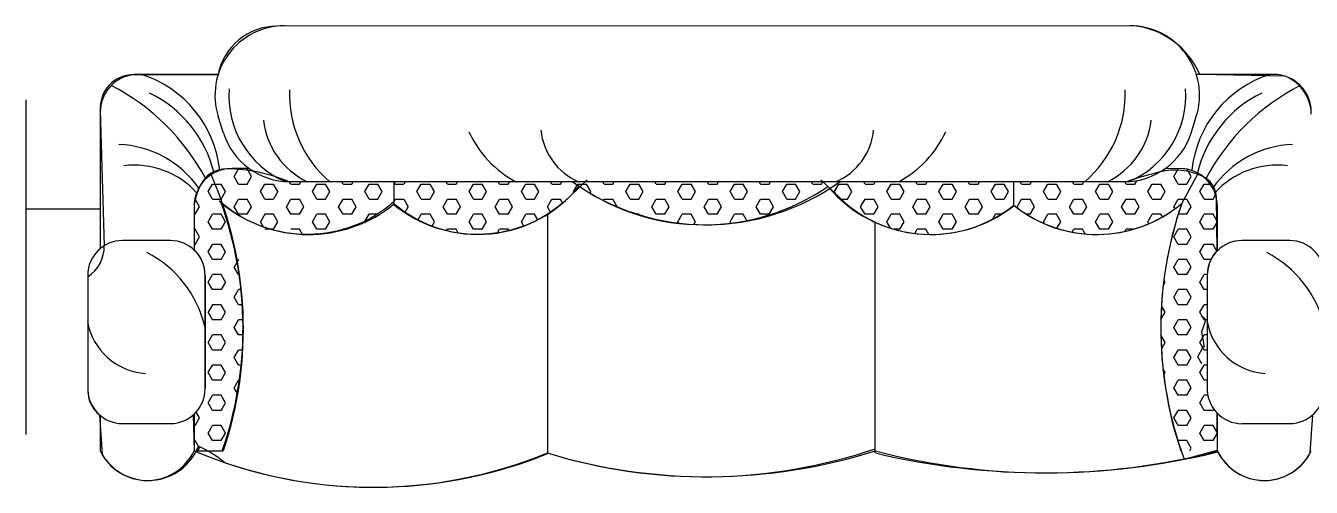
# Model space of a CAD drawing. Header units: inches. Extents: x -0.4 to 42.1, y 14 to 38.8.
# Drawn here: x 31.594 to 33.441, y 35.294 to 35.956 of the extents above; entities that cross this region are included whole.
import ezdxf

# ---------------------------------------------------------------- set-up
doc = ezdxf.new("R2010")
doc.units = ezdxf.units.IN
doc.header["$MEASUREMENT"] = 0
doc.layers.add('02', color=2, linetype='Continuous')

msp = doc.modelspace()

# ---------------------------------------------------------------- linework, layer by layer
at = {"layer": '02'}
for p, q in [((33.1858, 35.956, -0.6857), (31.9553, 35.9555, -0.6857)), ((31.8706, 35.8853, -0.6857), (31.7494, 35.8859, -0.6857)), ((31.8708, 35.8862, -0.6857), (31.7553, 35.8862, -0.6857)), ((33.3874, 35.8862, -0.6857), (33.2762, 35.8862, -0.6857)), ((33.404, 35.8836, -0.6857), (33.2811, 35.8862, -0.6857)), ((31.5943, 35.8498, -0.6857), (31.5943, 35.3698, -0.6857)), ((31.7013, 35.8343, -0.6857), (31.7071, 35.6405, -0.6857)), ((31.7013, 35.8322, -0.6857), (31.7013, 35.6363, -0.6857)), ((31.8785, 35.802, -0.6857), (31.8709, 35.8257, -0.6857)), ((33.2686, 35.802, -0.6857), (33.2761, 35.8257, -0.6857)), ((31.9153, 35.7512, -0.6857), (31.8903, 35.7512, -0.6857)), ((31.8939, 35.7398, -0.6857), (31.9002, 35.7507, -0.6857)), ((31.9189, 35.7398, -0.6857), (31.9127, 35.7507, -0.6857)), ((33.2599, 35.7507, -0.6857), (33.2317, 35.7512, -0.6857)), ((33.2439, 35.7398, -0.6857), (33.2502, 35.7507, -0.6857)), ((33.2553, 35.7011, -0.6857), (33.2788, 35.7443, -0.6857)), ((33.2689, 35.7398, -0.6857), (33.263, 35.7501, -0.6857)), ((31.8564, 35.7182, -0.6857), (31.8627, 35.729, -0.6857)), ((31.8627, 35.729), (31.8752, 35.729)), ((31.8814, 35.7182, -0.6857), (31.8752, 35.729, -0.6857)), ((31.9002, 35.729, -0.6857), (31.8939, 35.7398, -0.6857)), ((31.9002, 35.729), (31.9127, 35.729)), ((31.9127, 35.729, -0.6857), (31.9189, 35.7398, -0.6857)), ((31.9314, 35.7182, -0.6857), (31.9377, 35.729, -0.6857)), ((31.9377, 35.729), (31.9502, 35.729)), ((31.9564, 35.7182, -0.6857), (31.9502, 35.729, -0.6857)), ((33.176, 35.7324, -0.6857), (31.9723, 35.7324, -0.6857)), ((31.9752, 35.729, -0.6857), (31.9733, 35.7324, -0.6857)), ((33.1733, 35.7324, -0.6857), (31.9738, 35.7324, -0.6857)), ((31.9752, 35.729), (31.9877, 35.729)), ((31.9877, 35.729, -0.6857), (31.9896, 35.7324, -0.6857)), ((32.0064, 35.7182, -0.6857), (32.0127, 35.729, -0.6857)), ((32.0127, 35.729), (32.0252, 35.729)), ((32.0314, 35.7182, -0.6857), (32.0252, 35.729, -0.6857)), ((32.0502, 35.729, -0.6857), (32.0483, 35.7324, -0.6857)), ((32.0502, 35.729), (32.0627, 35.729)), ((32.0627, 35.729, -0.6857), (32.0646, 35.7324, -0.6857)), ((32.0814, 35.7182, -0.6857), (32.0877, 35.729, -0.6857)), ((32.0877, 35.729), (32.1002, 35.729)), ((32.1064, 35.7182, -0.6857), (32.1002, 35.729, -0.6857)), ((32.1233, 35.7324), (32.1252, 35.729)), ((32.1239, 35.6988, -0.6857), (32.1239, 35.7324, -0.6857)), ((32.1252, 35.729), (32.1377, 35.729)), ((32.1396, 35.7324), (32.1377, 35.729)), ((32.1564, 35.7182, -0.6857), (32.1627, 35.729, -0.6857)), ((32.1627, 35.729), (32.1752, 35.729)), ((32.1814, 35.7182, -0.6857), (32.1752, 35.729, -0.6857)), ((32.2002, 35.729, -0.6857), (32.1983, 35.7324, -0.6857)), ((32.2002, 35.729), (32.2127, 35.729)), ((32.2127, 35.729, -0.6857), (32.2146, 35.7324, -0.6857)), ((32.2314, 35.7182, -0.6857), (32.2377, 35.729, -0.6857)), ((32.2377, 35.729), (32.2502, 35.729)), ((32.2564, 35.7182, -0.6857), (32.2502, 35.729, -0.6857)), ((32.2752, 35.729, -0.6857), (32.2733, 35.7324, -0.6857)), ((32.2752, 35.729), (32.2877, 35.729)), ((32.2877, 35.729, -0.6857), (32.2896, 35.7324, -0.6857)), ((32.3064, 35.7182, -0.6857), (32.3127, 35.729, -0.6857)), ((32.3127, 35.729), (32.3252, 35.729)), ((32.3314, 35.7182, -0.6857), (32.3252, 35.729, -0.6857)), ((32.3502, 35.729, -0.6857), (32.3483, 35.7324, -0.6857)), ((32.3502, 35.729), (32.3627, 35.729)), ((32.3627, 35.729, -0.6857), (32.3646, 35.7324, -0.6857)), ((32.3653, 35.7011, -0.6857), (32.4009, 35.735, -0.6857)), ((32.3814, 35.7182, -0.6857), (32.3877, 35.729, -0.6857)), ((32.3877, 35.729), (32.4002, 35.729)), ((32.4064, 35.7182, -0.6857), (32.4002, 35.729, -0.6857)), ((32.4252, 35.729, -0.6857), (32.4233, 35.7324, -0.6857)), ((32.4252, 35.729), (32.4377, 35.729)), ((32.4377, 35.729, -0.6857), (32.4396, 35.7324, -0.6857)), ((32.4564, 35.7182, -0.6857), (32.4627, 35.729, -0.6857)), ((32.4627, 35.729), (32.4752, 35.729)), ((32.4814, 35.7182, -0.6857), (32.4752, 35.729, -0.6857)), ((32.5002, 35.729, -0.6857), (32.4983, 35.7324, -0.6857)), ((32.5002, 35.729), (32.5127, 35.729)), ((32.5127, 35.729, -0.6857), (32.5146, 35.7324, -0.6857)), ((32.5314, 35.7182, -0.6857), (32.5377, 35.729, -0.6857)), ((32.5377, 35.729), (32.5502, 35.729)), ((32.5564, 35.7182, -0.6857), (32.5502, 35.729, -0.6857)), ((32.5752, 35.729, -0.6857), (32.5733, 35.7324, -0.6857)), ((32.5752, 35.729), (32.5877, 35.729)), ((32.5877, 35.729, -0.6857), (32.5896, 35.7324, -0.6857)), ((32.6064, 35.7182, -0.6857), (32.6127, 35.729, -0.6857)), ((32.6127, 35.729), (32.6252, 35.729)), ((32.6314, 35.7182, -0.6857), (32.6252, 35.729, -0.6857)), ((32.6502, 35.729, -0.6857), (32.6483, 35.7324, -0.6857)), ((32.6502, 35.729), (32.6627, 35.729)), ((32.6627, 35.729, -0.6857), (32.6646, 35.7324, -0.6857)), ((32.6814, 35.7182, -0.6857), (32.6877, 35.729, -0.6857)), ((32.6877, 35.729), (32.7002, 35.729)), ((32.7064, 35.7182, -0.6857), (32.7002, 35.729, -0.6857)), ((32.7252, 35.729, -0.6857), (32.7233, 35.7324, -0.6857)), ((32.7252, 35.729), (32.7377, 35.729)), ((32.7725, 35.7011, -0.6857), (32.7369, 35.735, -0.6857)), ((32.7377, 35.729, -0.6857), (32.7396, 35.7324, -0.6857)), ((32.7564, 35.7182, -0.6857), (32.7627, 35.729, -0.6857)), ((32.7627, 35.729), (32.7752, 35.729)), ((32.7814, 35.7182, -0.6857), (32.7752, 35.729, -0.6857)), ((32.8002, 35.729, -0.6857), (32.7983, 35.7324, -0.6857)), ((32.8002, 35.729), (32.8127, 35.729)), ((32.8127, 35.729, -0.6857), (32.8146, 35.7324, -0.6857)), ((32.8314, 35.7182, -0.6857), (32.8377, 35.729, -0.6857)), ((32.8377, 35.729), (32.8502, 35.729)), ((32.8564, 35.7182, -0.6857), (32.8502, 35.729, -0.6857)), ((32.8752, 35.729, -0.6857), (32.8733, 35.7324, -0.6857)), ((32.8752, 35.729), (32.8877, 35.729)), ((32.8877, 35.729, -0.6857), (32.8896, 35.7324, -0.6857)), ((32.9064, 35.7182, -0.6857), (32.9127, 35.729, -0.6857)), ((32.9127, 35.729), (32.9252, 35.729)), ((32.9314, 35.7182, -0.6857), (32.9252, 35.729, -0.6857)), ((32.9502, 35.729, -0.6857), (32.9483, 35.7324, -0.6857)), ((32.9502, 35.729), (32.9627, 35.729)), ((32.9627, 35.729, -0.6857), (32.9646, 35.7324, -0.6857)), ((32.9814, 35.7182, -0.6857), (32.9877, 35.729, -0.6857)), ((32.9877, 35.729), (33.0002, 35.729)), ((33.0064, 35.7182, -0.6857), (33.0002, 35.729, -0.6857)), ((33.0139, 35.6988, -0.6857), (33.0139, 35.7324, -0.6857)), ((33.0252, 35.729, -0.6857), (33.0233, 35.7324, -0.6857)), ((33.0252, 35.729), (33.0377, 35.729)), ((33.0377, 35.729, -0.6857), (33.0396, 35.7324, -0.6857)), ((33.0564, 35.7182, -0.6857), (33.0627, 35.729, -0.6857)), ((33.0627, 35.729), (33.0752, 35.729)), ((33.0814, 35.7182, -0.6857), (33.0752, 35.729, -0.6857)), ((33.1002, 35.729, -0.6857), (33.0983, 35.7324, -0.6857)), ((33.1002, 35.729), (33.1127, 35.729)), ((33.1127, 35.729, -0.6857), (33.1146, 35.7324, -0.6857)), ((33.1314, 35.7182, -0.6857), (33.1377, 35.729, -0.6857)), ((33.1377, 35.729), (33.1502, 35.729)), ((33.1564, 35.7182, -0.6857), (33.1502, 35.729, -0.6857)), ((33.1752, 35.729, -0.6857), (33.1733, 35.7324, -0.6857)), ((33.1752, 35.729), (33.1877, 35.729)), ((33.1877, 35.729, -0.6857), (33.1905, 35.7338, -0.6857)), ((33.2064, 35.7182, -0.6857), (33.2127, 35.729, -0.6857)), ((33.2127, 35.729), (33.2252, 35.729)), ((33.2314, 35.7182, -0.6857), (33.2252, 35.729, -0.6857)), ((33.2502, 35.729, -0.6857), (33.2439, 35.7398, -0.6857)), ((33.2502, 35.729), (33.2627, 35.729)), ((33.2627, 35.729, -0.6857), (33.2689, 35.7398, -0.6857)), ((33.2814, 35.7182, -0.6857), (33.2877, 35.729, -0.6857)), ((33.2877, 35.729), (33.296, 35.729)), ((31.8373, 35.7074), (31.8377, 35.7074)), ((31.8439, 35.6965, -0.6857), (31.8377, 35.7074, -0.6857)), ((31.8627, 35.7074, -0.6857), (31.8564, 35.7182, -0.6857)), ((31.8627, 35.7074), (31.8752, 35.7074)), ((31.8752, 35.7074, -0.6857), (31.8814, 35.7182, -0.6857)), ((31.8939, 35.6965, -0.6857), (31.9002, 35.7074, -0.6857)), ((31.9002, 35.7074), (31.9127, 35.7074)), ((31.9189, 35.6965, -0.6857), (31.9127, 35.7074, -0.6857)), ((31.9377, 35.7074, -0.6857), (31.9314, 35.7182, -0.6857)), ((31.9377, 35.7074), (31.9502, 35.7074)), ((31.9564, 35.7182), (31.9502, 35.7074)), ((31.9689, 35.6965, -0.6857), (31.9752, 35.7074, -0.6857)), ((31.9752, 35.7074), (31.9877, 35.7074)), ((31.9939, 35.6965, -0.6857), (31.9877, 35.7074, -0.6857)), ((32.0127, 35.7074, -0.6857), (32.0064, 35.7182, -0.6857)), ((32.0127, 35.7074), (32.0252, 35.7074)), ((32.0252, 35.7074, -0.6857), (32.0314, 35.7182, -0.6857)), ((32.0439, 35.6965, -0.6857), (32.0502, 35.7074, -0.6857)), ((32.0502, 35.7074), (32.0627, 35.7074)), ((32.0689, 35.6965, -0.6857), (32.0627, 35.7074, -0.6857)), ((32.0877, 35.7074, -0.6857), (32.0814, 35.7182, -0.6857)), ((32.0877, 35.7074), (32.1002, 35.7074)), ((32.1002, 35.7074, -0.6857), (32.1064, 35.7182, -0.6857)), ((32.1252, 35.7074), (32.1224, 35.7026)), ((32.1252, 35.7074), (32.1377, 35.7074)), ((32.1377, 35.7074), (32.1439, 35.6965)), ((32.1627, 35.7074, -0.6857), (32.1564, 35.7182, -0.6857)), ((32.1627, 35.7074), (32.1752, 35.7074)), ((32.1752, 35.7074, -0.6857), (32.1814, 35.7182, -0.6857)), ((32.1939, 35.6965, -0.6857), (32.2002, 35.7074, -0.6857)), ((32.2002, 35.7074), (32.2127, 35.7074)), ((32.2189, 35.6965, -0.6857), (32.2127, 35.7074, -0.6857)), ((32.2377, 35.7074, -0.6857), (32.2314, 35.7182, -0.6857)), ((32.2377, 35.7074), (32.2502, 35.7074)), ((32.2502, 35.7074, -0.6857), (32.2564, 35.7182, -0.6857)), ((32.2689, 35.6965, -0.6857), (32.2752, 35.7074, -0.6857)), ((32.2752, 35.7074), (32.2877, 35.7074)), ((32.2939, 35.6965, -0.6857), (32.2877, 35.7074, -0.6857)), ((32.3127, 35.7074, -0.6857), (32.3064, 35.7182, -0.6857)), ((32.3127, 35.7074), (32.3252, 35.7074)), ((32.3252, 35.7074, -0.6857), (32.3314, 35.7182, -0.6857)), ((32.3439, 35.6965, -0.6857), (32.3502, 35.7074, -0.6857)), ((32.3502, 35.7074), (32.3627, 35.7074)), ((32.3659, 35.7018, -0.6857), (32.3627, 35.7074, -0.6857)), ((32.3821, 35.7171, -0.6857), (32.3814, 35.7182, -0.6857)), ((32.4051, 35.7159, -0.6857), (32.4064, 35.7182, -0.6857)), ((32.4242, 35.7056, -0.6857), (32.4252, 35.7074, -0.6857)), ((32.4252, 35.7074), (32.4377, 35.7074)), ((32.4439, 35.6965, -0.6857), (32.4377, 35.7074, -0.6857)), ((32.4627, 35.7074, -0.6857), (32.4564, 35.7182, -0.6857)), ((32.4627, 35.7074), (32.4752, 35.7074)), ((32.4752, 35.7074, -0.6857), (32.4814, 35.7182, -0.6857)), ((32.4939, 35.6965, -0.6857), (32.5002, 35.7074, -0.6857)), ((32.5002, 35.7074), (32.5127, 35.7074)), ((32.5189, 35.6965, -0.6857), (32.5127, 35.7074, -0.6857)), ((32.5377, 35.7074, -0.6857), (32.5314, 35.7182, -0.6857)), ((32.5377, 35.7074), (32.5502, 35.7074)), ((32.5502, 35.7074, -0.6857), (32.5564, 35.7182, -0.6857)), ((32.5689, 35.6965, -0.6857), (32.5752, 35.7074, -0.6857)), ((32.5752, 35.7074), (32.5877, 35.7074)), ((32.5939, 35.6965, -0.6857), (32.5877, 35.7074, -0.6857)), ((32.6127, 35.7074, -0.6857), (32.6064, 35.7182, -0.6857)), ((32.6127, 35.7074), (32.6252, 35.7074)), ((32.6252, 35.7074, -0.6857), (32.6314, 35.7182, -0.6857)), ((32.6439, 35.6965, -0.6857), (32.6502, 35.7074, -0.6857)), ((32.6502, 35.7074), (32.6627, 35.7074)), ((32.6689, 35.6965, -0.6857), (32.6627, 35.7074, -0.6857)), ((32.6877, 35.7074, -0.6857), (32.6814, 35.7182, -0.6857)), ((32.6877, 35.7074), (32.7002, 35.7074)), ((32.7002, 35.7074, -0.6857), (32.7064, 35.7182, -0.6857)), ((32.7587, 35.7142, -0.6857), (32.7564, 35.7182, -0.6857)), ((32.766, 35.7074), (32.7752, 35.7074)), ((32.7752, 35.7074, -0.6857), (32.7814, 35.7182, -0.6857)), ((32.7939, 35.6965, -0.6857), (32.8002, 35.7074, -0.6857)), ((32.8002, 35.7074), (32.8127, 35.7074)), ((32.8189, 35.6965, -0.6857), (32.8127, 35.7074, -0.6857)), ((32.8377, 35.7074, -0.6857), (32.8314, 35.7182, -0.6857)), ((32.8377, 35.7074), (32.8502, 35.7074)), ((32.8502, 35.7074, -0.6857), (32.8564, 35.7182, -0.6857)), ((32.8689, 35.6965, -0.6857), (32.8752, 35.7074, -0.6857)), ((32.8752, 35.7074), (32.8877, 35.7074)), ((32.8939, 35.6965, -0.6857), (32.8877, 35.7074, -0.6857)), ((32.9127, 35.7074, -0.6857), (32.9064, 35.7182, -0.6857)), ((32.9127, 35.7074), (32.9252, 35.7074)), ((32.9252, 35.7074, -0.6857), (32.9314, 35.7182, -0.6857)), ((32.9439, 35.6965, -0.6857), (32.9502, 35.7074, -0.6857)), ((32.9502, 35.7074), (32.9627, 35.7074)), ((32.9689, 35.6965, -0.6857), (32.9627, 35.7074, -0.6857)), ((32.9877, 35.7074, -0.6857), (32.9814, 35.7182, -0.6857)), ((32.9877, 35.7074), (33.0002, 35.7074)), ((33.0002, 35.7074, -0.6857), (33.0064, 35.7182, -0.6857)), ((33.0189, 35.6965, -0.6857), (33.0252, 35.7074, -0.6857)), ((33.0252, 35.7074), (33.0377, 35.7074)), ((33.0439, 35.6965, -0.6857), (33.0377, 35.7074, -0.6857)), ((33.0627, 35.7074, -0.6857), (33.0564, 35.7182, -0.6857)), ((33.0627, 35.7074), (33.0752, 35.7074)), ((33.0752, 35.7074, -0.6857), (33.0814, 35.7182, -0.6857)), ((33.0939, 35.6965, -0.6857), (33.1002, 35.7074, -0.6857)), ((33.1002, 35.7074), (33.1127, 35.7074)), ((33.1189, 35.6965, -0.6857), (33.1127, 35.7074, -0.6857)), ((33.1377, 35.7074, -0.6857), (33.1314, 35.7182, -0.6857)), ((33.1377, 35.7074), (33.1502, 35.7074)), ((33.1502, 35.7074, -0.6857), (33.1564, 35.7182, -0.6857)), ((33.1689, 35.6965, -0.6857), (33.1752, 35.7074, -0.6857)), ((33.1752, 35.7074), (33.1877, 35.7074)), ((33.1939, 35.6965, -0.6857), (33.1877, 35.7074, -0.6857)), ((33.2127, 35.7074, -0.6857), (33.2064, 35.7182, -0.6857)), ((33.2127, 35.7074), (33.2252, 35.7074)), ((33.2252, 35.7074, -0.6857), (33.2314, 35.7182, -0.6857)), ((33.2439, 35.6965, -0.6857), (33.2502, 35.7074, -0.6857)), ((33.2502, 35.7074), (33.2627, 35.7074)), ((33.2689, 35.6965, -0.6857), (33.2627, 35.7074, -0.6857)), ((33.2877, 35.7074, -0.6857), (33.2814, 35.7182, -0.6857)), ((33.2877, 35.7074), (33.3002, 35.7074)), ((33.3002, 35.7074, -0.6857), (33.3038, 35.7137, -0.6857)), ((33.3061, 35.6331, -0.6857), (33.305, 35.7094, -0.6857)), ((31.5943, 35.6934, -0.3429), (31.7013, 35.6934, -0.3429)), ((31.8364, 35.7004, -0.6857), (31.8363, 35.6352, -0.6857)), ((31.8363, 35.6972, -0.6857), (31.8363, 35.6345, -0.6857)), ((31.8377, 35.6857, -0.6857), (31.8439, 35.6965, -0.6857)), ((31.8765, 35.7011, -0.6857), (31.8724, 35.7042, -0.6857)), ((31.9002, 35.6857, -0.6857), (31.8939, 35.6965, -0.6857)), ((31.9127, 35.6857, -0.6857), (31.9189, 35.6965, -0.6857)), ((31.9752, 35.6857, -0.6857), (31.9689, 35.6965, -0.6857)), ((31.9877, 35.6857, -0.6857), (31.9939, 35.6965, -0.6857)), ((32.0502, 35.6857, -0.6857), (32.0439, 35.6965, -0.6857)), ((32.0627, 35.6857, -0.6857), (32.0689, 35.6965, -0.6857)), ((32.1389, 35.6878, -0.6857), (32.1439, 35.6965, -0.6857)), ((32.2002, 35.6857, -0.6857), (32.1939, 35.6965, -0.6857)), ((32.2127, 35.6857, -0.6857), (32.2189, 35.6965, -0.6857)), ((32.2752, 35.6857, -0.6857), (32.2689, 35.6965, -0.6857)), ((32.2877, 35.6857, -0.6857), (32.2939, 35.6965, -0.6857)), ((32.3485, 35.6886, -0.6857), (32.3439, 35.6965, -0.6857)), ((32.4439, 35.6965, -0.6857), (32.4439, 35.6965, -0.6857)), ((32.5002, 35.6857, -0.6857), (32.4939, 35.6965, -0.6857)), ((32.5127, 35.6857, -0.6857), (32.5189, 35.6965, -0.6857)), ((32.5752, 35.6857, -0.6857), (32.5689, 35.6965, -0.6857)), ((32.5877, 35.6857, -0.6857), (32.5939, 35.6965, -0.6857)), ((32.6502, 35.6857, -0.6857), (32.6439, 35.6965, -0.6857)), ((32.6627, 35.6857, -0.6857), (32.6689, 35.6965, -0.6857)), ((32.8002, 35.6857, -0.6857), (32.7939, 35.6965, -0.6857)), ((32.8127, 35.6857, -0.6857), (32.8189, 35.6965, -0.6857)), ((32.8752, 35.6857, -0.6857), (32.8689, 35.6965, -0.6857)), ((32.8877, 35.6857, -0.6857), (32.8939, 35.6965, -0.6857)), ((32.9502, 35.6857, -0.6857), (32.9439, 35.6965, -0.6857)), ((32.9627, 35.6857, -0.6857), (32.9689, 35.6965, -0.6857)), ((33.0207, 35.6935, -0.6857), (33.0189, 35.6965, -0.6857)), ((33.0377, 35.6857, -0.6857), (33.0439, 35.6965, -0.6857)), ((33.1002, 35.6857, -0.6857), (33.0939, 35.6965, -0.6857)), ((33.1127, 35.6857, -0.6857), (33.1189, 35.6965, -0.6857)), ((33.1752, 35.6857, -0.6857), (33.1689, 35.6965, -0.6857)), ((33.1877, 35.6857, -0.6857), (33.1939, 35.6965, -0.6857)), ((33.2457, 35.6936, -0.6857), (33.2439, 35.6965, -0.6857)), ((33.2553, 35.7013, -0.6857), (33.2552, 35.7009, -0.6857)), ((33.2627, 35.6857, -0.6857), (33.2689, 35.6965, -0.6857)), ((33.3064, 35.6334, -0.6857), (33.3064, 35.6972, -0.6857)), ((31.8377, 35.6857, -0.6857), (31.8363, 35.6857, -0.6857)), ((31.8564, 35.6749, -0.6857), (31.8627, 35.6857, -0.6857)), ((31.8627, 35.6641, -0.6857), (31.8564, 35.6749, -0.6857)), ((31.8752, 35.6857, -0.6857), (31.8627, 35.6857, -0.6857)), ((31.8814, 35.6749, -0.6857), (31.8752, 35.6857, -0.6857)), ((31.8752, 35.6641, -0.6857), (31.8814, 35.6749, -0.6857)), ((31.9127, 35.6857, -0.6857), (31.9002, 35.6857, -0.6857)), ((31.9377, 35.6857), (31.9314, 35.6749)), ((31.9358, 35.6673, -0.6857), (31.9314, 35.6749, -0.6857)), ((31.9502, 35.6857, -0.6857), (31.9377, 35.6857, -0.6857)), ((31.9564, 35.6749, -0.6857), (31.9502, 35.6857, -0.6857)), ((31.9502, 35.6641, -0.6857), (31.9564, 35.6749, -0.6857)), ((31.9877, 35.6857, -0.6857), (31.9752, 35.6857, -0.6857)), ((32.0064, 35.6749, -0.6857), (32.0127, 35.6857, -0.6857)), ((32.0127, 35.6641, -0.6857), (32.0064, 35.6749, -0.6857)), ((32.0252, 35.6857, -0.6857), (32.0127, 35.6857, -0.6857)), ((32.0314, 35.6749, -0.6857), (32.0252, 35.6857, -0.6857)), ((32.0252, 35.6641, -0.6857), (32.0314, 35.6749, -0.6857)), ((32.0627, 35.6857, -0.6857), (32.0502, 35.6857, -0.6857)), ((32.0821, 35.676, -0.6857), (32.0877, 35.6857, -0.6857)), ((32.0996, 35.6857, -0.6857), (32.0877, 35.6857, -0.6857)), ((32.1577, 35.677, -0.6857), (32.1627, 35.6857, -0.6857)), ((32.1752, 35.6857, -0.6857), (32.1627, 35.6857, -0.6857)), ((32.1814, 35.6749, -0.6857), (32.1752, 35.6857, -0.6857)), ((32.1776, 35.6683, -0.6857), (32.1814, 35.6749, -0.6857)), ((32.2127, 35.6857, -0.6857), (32.2002, 35.6857, -0.6857)), ((32.2314, 35.6749, -0.6857), (32.2377, 35.6857, -0.6857)), ((32.2377, 35.6641, -0.6857), (32.2314, 35.6749, -0.6857)), ((32.2502, 35.6857, -0.6857), (32.2377, 35.6857, -0.6857)), ((32.2564, 35.6749, -0.6857), (32.2502, 35.6857, -0.6857)), ((32.2502, 35.6641, -0.6857), (32.2564, 35.6749, -0.6857)), ((32.2877, 35.6857, -0.6857), (32.2752, 35.6857, -0.6857)), ((32.3064, 35.6749, -0.6857), (32.3127, 35.6857, -0.6857)), ((32.31, 35.6688, -0.6857), (32.3064, 35.6749, -0.6857)), ((32.3252, 35.6857, -0.6857), (32.3127, 35.6857, -0.6857)), ((32.3299, 35.6776, -0.6857), (32.3252, 35.6857, -0.6857)), ((32.3438, 35.6855, -0.6857), (32.3438, 35.3432, -0.6857)), ((32.4752, 35.6857, -0.6857), (32.4733, 35.6857, -0.6857)), ((32.4756, 35.685, -0.6857), (32.4752, 35.6857, -0.6857)), ((32.5127, 35.6857, -0.6857), (32.5002, 35.6857, -0.6857)), ((32.5314, 35.6749, -0.6857), (32.5377, 35.6857, -0.6857)), ((32.5326, 35.673, -0.6857), (32.5314, 35.6749, -0.6857)), ((32.5502, 35.6857, -0.6857), (32.5377, 35.6857, -0.6857)), ((32.5564, 35.6749, -0.6857), (32.5502, 35.6857, -0.6857)), ((32.5542, 35.6711, -0.6857), (32.5564, 35.6749, -0.6857)), ((32.5877, 35.6857, -0.6857), (32.5752, 35.6857, -0.6857)), ((32.6064, 35.6749, -0.6857), (32.6127, 35.6857, -0.6857)), ((32.6078, 35.6726, -0.6857), (32.6064, 35.6749, -0.6857)), ((32.6252, 35.6857, -0.6857), (32.6127, 35.6857, -0.6857)), ((32.6309, 35.6759, -0.6857), (32.6252, 35.6857, -0.6857)), ((32.6627, 35.6857, -0.6857), (32.6502, 35.6857, -0.6857)), ((32.8127, 35.6857, -0.6857), (32.8002, 35.6857, -0.6857)), ((32.815, 35.3432), (32.815, 35.6742)), ((32.8314, 35.6749, -0.6857), (32.8377, 35.6857, -0.6857)), ((32.8368, 35.6657, -0.6857), (32.8314, 35.6749, -0.6857)), ((32.8502, 35.6857, -0.6857), (32.8377, 35.6857, -0.6857)), ((32.8564, 35.6749, -0.6857), (32.8502, 35.6857, -0.6857)), ((32.8502, 35.6641, -0.6857), (32.8564, 35.6749, -0.6857)), ((32.8877, 35.6857, -0.6857), (32.8752, 35.6857, -0.6857)), ((32.9064, 35.6749, -0.6857), (32.9127, 35.6857, -0.6857)), ((32.9127, 35.6641, -0.6857), (32.9064, 35.6749, -0.6857)), ((32.9252, 35.6857, -0.6857), (32.9127, 35.6857, -0.6857)), ((32.9314, 35.6749, -0.6857), (32.9252, 35.6857, -0.6857)), ((32.9252, 35.6641, -0.6857), (32.9314, 35.6749, -0.6857)), ((32.9627, 35.6857, -0.6857), (32.9502, 35.6857, -0.6857)), ((32.9837, 35.6789, -0.6857), (32.9877, 35.6857, -0.6857)), ((32.9956, 35.6857, -0.6857), (32.9877, 35.6857, -0.6857)), ((33.0377, 35.6857, -0.6857), (33.0322, 35.6857, -0.6857)), ((33.0564, 35.6749, -0.6857), (33.0627, 35.6857, -0.6857)), ((33.058, 35.6721, -0.6857), (33.0564, 35.6749, -0.6857)), ((33.0752, 35.6857, -0.6857), (33.0627, 35.6857, -0.6857)), ((33.0814, 35.6749, -0.6857), (33.0752, 35.6857, -0.6857)), ((33.076, 35.6655, -0.6857), (33.0814, 35.6749, -0.6857)), ((33.1127, 35.6857, -0.6857), (33.1002, 35.6857, -0.6857)), ((33.1314, 35.6749, -0.6857), (33.1377, 35.6857, -0.6857)), ((33.1377, 35.6641, -0.6857), (33.1314, 35.6749, -0.6857)), ((33.1502, 35.6857, -0.6857), (33.1377, 35.6857, -0.6857)), ((33.1564, 35.6749, -0.6857), (33.1502, 35.6857, -0.6857)), ((33.1502, 35.6641, -0.6857), (33.1564, 35.6749, -0.6857)), ((33.1877, 35.6857, -0.6857), (33.1752, 35.6857, -0.6857)), ((33.2064, 35.6749, -0.6857), (33.2127, 35.6857, -0.6857)), ((33.2081, 35.6721, -0.6857), (33.2064, 35.6749, -0.6857)), ((33.2252, 35.6857, -0.6857), (33.2127, 35.6857, -0.6857)), ((33.2275, 35.6818, -0.6857), (33.2252, 35.6857, -0.6857)), ((33.2627, 35.6857, -0.6857), (33.2502, 35.6857, -0.6857)), ((33.2814, 35.6749, -0.6857), (33.2877, 35.6857, -0.6857)), ((33.2877, 35.6641, -0.6857), (33.2814, 35.6749, -0.6857)), ((33.3002, 35.6857, -0.6857), (33.2877, 35.6857, -0.6857)), ((33.3064, 35.675, -0.6857), (33.3002, 35.6857, -0.6857)), ((33.3002, 35.6641, -0.6857), (33.3064, 35.6748, -0.6857)), ((31.8377, 35.6641, -0.6857), (31.8363, 35.6641, -0.6857)), ((31.8439, 35.6532, -0.6857), (31.8377, 35.6641, -0.6857)), ((31.8377, 35.6424, -0.6857), (31.8439, 35.6532, -0.6857)), ((31.8752, 35.6641, -0.6857), (31.8627, 35.6641, -0.6857)), ((31.9502, 35.6641, -0.6857), (31.9377, 35.6641, -0.6857)), ((31.9877, 35.6641, -0.6857), (31.9752, 35.6641, -0.6857)), ((31.9919, 35.6568, -0.6857), (31.9877, 35.6641, -0.6857)), ((32.0252, 35.6641, -0.6857), (32.0127, 35.6641, -0.6857)), ((32.0511, 35.6641, -0.6857), (32.0502, 35.6641, -0.6857)), ((32.1989, 35.6619, -0.6857), (32.2002, 35.6641, -0.6857)), ((32.2127, 35.6641, -0.6857), (32.2002, 35.6641, -0.6857)), ((32.2158, 35.6586, -0.6857), (32.2127, 35.6641, -0.6857)), ((32.2502, 35.6641, -0.6857), (32.2377, 35.6641, -0.6857)), ((32.2722, 35.6589, -0.6857), (32.2752, 35.6641, -0.6857)), ((32.2877, 35.6641, -0.6857), (32.2752, 35.6641, -0.6857)), ((32.2888, 35.6622, -0.6857), (32.2877, 35.6641, -0.6857)), ((32.8502, 35.6641, -0.6857), (32.8421, 35.6641, -0.6857)), ((32.8717, 35.6581, -0.6857), (32.8752, 35.6641, -0.6857)), ((32.8877, 35.6641, -0.6857), (32.8752, 35.6641, -0.6857)), ((32.892, 35.6567, -0.6857), (32.8877, 35.6641, -0.6857)), ((32.9252, 35.6641, -0.6857), (32.9127, 35.6641, -0.6857)), ((33.0978, 35.66, -0.6857), (33.1002, 35.6641, -0.6857)), ((33.1127, 35.6641, -0.6857), (33.1002, 35.6641, -0.6857)), ((33.1165, 35.6574, -0.6857), (33.1127, 35.6641, -0.6857)), ((33.1502, 35.6641, -0.6857), (33.1377, 35.6641, -0.6857)), ((33.1734, 35.661, -0.6857), (33.1752, 35.6641, -0.6857)), ((33.1857, 35.6641, -0.6857), (33.1752, 35.6641, -0.6857)), ((33.2439, 35.6532, -0.6857), (33.2502, 35.6641, -0.6857)), ((33.2502, 35.6424, -0.6857), (33.2439, 35.6532, -0.6857)), ((33.2627, 35.6641, -0.6857), (33.2502, 35.6641, -0.6857)), ((33.2689, 35.6532, -0.6857), (33.2627, 35.6641, -0.6857)), ((33.2627, 35.6424, -0.6857), (33.2689, 35.6532, -0.6857)), ((33.3002, 35.6641, -0.6857), (33.2877, 35.6641, -0.6857)), ((31.8021, 35.648, -0.6857), (31.7334, 35.648, -0.6857)), ((31.8377, 35.6424, -0.6857), (31.8363, 35.6424, -0.6857)), ((31.8564, 35.6316, -0.6857), (31.8627, 35.6424, -0.6857)), ((31.8627, 35.6208, -0.6857), (31.8564, 35.6316, -0.6857)), ((31.8752, 35.6424, -0.6857), (31.8627, 35.6424, -0.6857)), ((31.8814, 35.6316, -0.6857), (31.8752, 35.6424, -0.6857)), ((31.8752, 35.6208, -0.6857), (31.8814, 35.6316, -0.6857)), ((33.2627, 35.6424, -0.6857), (33.2502, 35.6424, -0.6857)), ((33.2814, 35.6316, -0.6857), (33.2877, 35.6424, -0.6857)), ((33.2877, 35.6208, -0.6857), (33.2814, 35.6316, -0.6857)), ((33.3002, 35.6424, -0.6857), (33.2877, 35.6424, -0.6857)), ((33.3058, 35.6327, -0.6857), (33.3002, 35.6424, -0.6857)), ((33.4104, 35.648, -0.6857), (33.3418, 35.648, -0.6857)), ((31.8752, 35.6208, -0.6857), (31.8627, 35.6208, -0.6857)), ((31.9002, 35.6208), (31.8939, 35.6099)), ((33.2439, 35.6099, -0.6857), (33.2502, 35.6208, -0.6857)), ((33.2627, 35.6208, -0.6857), (33.2502, 35.6208, -0.6857)), ((33.2689, 35.6099, -0.6857), (33.2627, 35.6208, -0.6857)), ((33.2972, 35.6208, -0.6857), (33.2877, 35.6208, -0.6857)), ((31.6834, 35.598, -0.6857), (31.6834, 35.4354, -0.6857)), ((31.6834, 35.5961, -0.6857), (31.6835, 35.4331, -0.6857)), ((31.8521, 35.4354, -0.6857), (31.8521, 35.598, -0.6857)), ((31.8564, 35.5883, -0.6857), (31.8627, 35.5991, -0.6857)), ((31.8752, 35.5991, -0.6857), (31.8627, 35.5991, -0.6857)), ((31.8814, 35.5883, -0.6857), (31.8752, 35.5991, -0.6857)), ((31.9002, 35.5991, -0.6857), (31.8939, 35.6099, -0.6857)), ((31.901, 35.5991, -0.6857), (31.9002, 35.5991, -0.6857)), ((33.2502, 35.5991, -0.6857), (33.2439, 35.6099, -0.6857)), ((33.2627, 35.5991, -0.6857), (33.2502, 35.5991, -0.6857)), ((33.2627, 35.5991, -0.6857), (33.2689, 35.6099, -0.6857)), ((33.2814, 35.5883, -0.6857), (33.2877, 35.5991, -0.6857)), ((33.2918, 35.5991, -0.6857), (33.2877, 35.5991, -0.6857)), ((33.2918, 35.598), (33.2918, 35.4354)), ((31.8627, 35.5775, -0.6857), (31.8564, 35.5883, -0.6857)), ((31.8752, 35.5775, -0.6857), (31.8627, 35.5775, -0.6857)), ((31.8814, 35.5883), (31.8752, 35.5775)), ((31.8939, 35.5666, -0.6857), (31.9002, 35.5775, -0.6857)), ((31.9037, 35.5775, -0.6857), (31.9002, 35.5775, -0.6857)), ((33.2287, 35.5836, -0.6857), (33.2314, 35.5883, -0.6857)), ((33.2314, 35.5883, -0.6857), (33.2297, 35.5914, -0.6857)), ((33.2439, 35.5666, -0.6857), (33.2502, 35.5775, -0.6857)), ((33.2627, 35.5775, -0.6857), (33.2502, 35.5775, -0.6857)), ((33.2689, 35.5666, -0.6857), (33.2627, 35.5775, -0.6857)), ((33.2877, 35.5775, -0.6857), (33.2814, 35.5883, -0.6857)), ((33.2918, 35.5775, -0.6857), (33.2877, 35.5775, -0.6857)), ((31.9002, 35.5558, -0.6857), (31.8939, 35.5666, -0.6857)), ((33.2502, 35.5558, -0.6857), (33.2439, 35.5666, -0.6857)), ((33.2627, 35.5558, -0.6857), (33.2689, 35.5666, -0.6857)), ((31.8627, 35.5558), (31.8564, 35.545)), ((31.8627, 35.5342, -0.6857), (31.8564, 35.545, -0.6857)), ((31.8752, 35.5558, -0.6857), (31.8627, 35.5558, -0.6857)), ((31.8814, 35.545, -0.6857), (31.8752, 35.5558, -0.6857)), ((31.8752, 35.5342, -0.6857), (31.8814, 35.545, -0.6857)), ((31.9055, 35.5558, -0.6857), (31.9002, 35.5558, -0.6857)), ((33.2254, 35.5345, -0.6857), (33.2314, 35.545, -0.6857)), ((33.2314, 35.545, -0.6857), (33.2262, 35.5541, -0.6857)), ((33.2627, 35.5558, -0.6857), (33.2502, 35.5558, -0.6857)), ((33.2814, 35.545, -0.6857), (33.2877, 35.5558, -0.6857)), ((33.2877, 35.5342, -0.6857), (33.2814, 35.545, -0.6857)), ((33.2901, 35.5341, -0.6857), (33.2832, 35.5398, -0.6857)), ((33.2918, 35.5558, -0.6857), (33.2877, 35.5558, -0.6857)), ((31.8752, 35.5342, -0.6857), (31.8627, 35.5342, -0.6857)), ((31.8939, 35.5233, -0.6857), (31.9002, 35.5342, -0.6857)), ((31.9002, 35.5125, -0.6857), (31.8939, 35.5233, -0.6857)), ((31.9064, 35.5342, -0.6857), (31.9002, 35.5342, -0.6857)), ((33.2439, 35.5233, -0.6857), (33.2502, 35.5342, -0.6857)), ((33.2502, 35.5125, -0.6857), (33.2439, 35.5233, -0.6857)), ((33.2627, 35.5342, -0.6857), (33.2502, 35.5342, -0.6857)), ((33.2689, 35.5233, -0.6857), (33.2627, 35.5342, -0.6857)), ((33.2627, 35.5125, -0.6857), (33.2689, 35.5233, -0.6857)), ((33.2843, 35.5169, -0.6857), (33.2901, 35.5341, -0.6857)), ((33.2918, 35.5342, -0.6857), (33.2877, 35.5342, -0.6857)), ((31.8564, 35.5017, -0.6857), (31.8627, 35.5125, -0.6857)), ((31.8627, 35.4909, -0.6857), (31.8564, 35.5017, -0.6857)), ((31.8752, 35.5125, -0.6857), (31.8627, 35.5125, -0.6857)), ((31.8814, 35.5017, -0.6857), (31.8752, 35.5125, -0.6857)), ((31.8752, 35.4909, -0.6857), (31.8814, 35.5017, -0.6857)), ((31.9064, 35.5125, -0.6857), (31.9002, 35.5125, -0.6857)), ((33.2314, 35.5017, -0.6857), (33.2253, 35.5123, -0.6857)), ((33.226, 35.4923, -0.6857), (33.2314, 35.5017, -0.6857)), ((33.2627, 35.5125, -0.6857), (33.2502, 35.5125, -0.6857)), ((33.2814, 35.5017, -0.6857), (33.2877, 35.5125, -0.6857)), ((33.2877, 35.4909, -0.6857), (33.2814, 35.5017, -0.6857)), ((33.2878, 35.4951, -0.6857), (33.2843, 35.5169, -0.6857)), ((33.2918, 35.5125, -0.6857), (33.2877, 35.5125, -0.6857)), ((31.8752, 35.4909, -0.6857), (31.8627, 35.4909, -0.6857)), ((31.8939, 35.48, -0.6857), (31.9002, 35.4909, -0.6857)), ((31.9057, 35.4909, -0.6857), (31.9002, 35.4909, -0.6857)), ((33.2439, 35.48, -0.6857), (33.2502, 35.4909, -0.6857)), ((33.2627, 35.4909, -0.6857), (33.2502, 35.4909, -0.6857)), ((33.2689, 35.48, -0.6857), (33.2627, 35.4909, -0.6857)), ((33.2786, 35.4813, -0.6857), (33.2866, 35.4962, -0.6857)), ((33.2918, 35.4909, -0.6857), (33.2877, 35.4909, -0.6857)), ((31.8564, 35.4584, -0.6857), (31.8627, 35.4692, -0.6857)), ((31.8752, 35.4692, -0.6857), (31.8627, 35.4692, -0.6857)), ((31.8814, 35.4584, -0.6857), (31.8752, 35.4692, -0.6857)), ((31.9002, 35.4692, -0.6857), (31.8939, 35.48, -0.6857)), ((31.904, 35.4692, -0.6857), (31.9002, 35.4692, -0.6857)), ((33.2502, 35.4692, -0.6857), (33.2439, 35.48, -0.6857)), ((33.2627, 35.4692, -0.6857), (33.2502, 35.4692, -0.6857)), ((33.2627, 35.4692, -0.6857), (33.2689, 35.48, -0.6857)), ((33.2843, 35.471, -0.6857), (33.2786, 35.4813, -0.6857)), ((33.2814, 35.4584, -0.6857), (33.2877, 35.4692, -0.6857)), ((33.2918, 35.4692, -0.6857), (33.2877, 35.4692, -0.6857)), ((31.8627, 35.4476, -0.6857), (31.8564, 35.4584, -0.6857)), ((31.8752, 35.4476, -0.6857), (31.8627, 35.4476, -0.6857)), ((31.8752, 35.4476, -0.6857), (31.8814, 35.4584, -0.6857)), ((31.8939, 35.4367, -0.6857), (31.9002, 35.4476, -0.6857)), ((31.9015, 35.4476, -0.6857), (31.9002, 35.4476, -0.6857)), ((33.2314, 35.4584, -0.6857), (33.2283, 35.4639, -0.6857)), ((33.2293, 35.4547, -0.6857), (33.2314, 35.4584, -0.6857)), ((33.2439, 35.4367, -0.6857), (33.2502, 35.4476, -0.6857)), ((33.2627, 35.4476, -0.6857), (33.2502, 35.4476, -0.6857)), ((33.2689, 35.4367, -0.6857), (33.2627, 35.4476, -0.6857)), ((33.2877, 35.4476, -0.6857), (33.2814, 35.4584, -0.6857)), ((33.2918, 35.4476, -0.6857), (33.2877, 35.4476, -0.6857)), ((31.8986, 35.4287, -0.6857), (31.8939, 35.4367, -0.6857)), ((33.2502, 35.4259, -0.6857), (33.2439, 35.4367, -0.6857)), ((33.2627, 35.4259, -0.6857), (33.2689, 35.4367, -0.6857)), ((31.8564, 35.4151, -0.6857), (31.8627, 35.4259, -0.6857)), ((31.8627, 35.4043, -0.6857), (31.8564, 35.4151, -0.6857)), ((31.8752, 35.4259, -0.6857), (31.8627, 35.4259, -0.6857)), ((31.8814, 35.4151, -0.6857), (31.8752, 35.4259, -0.6857)), ((31.8752, 35.4043, -0.6857), (31.8814, 35.4151, -0.6857)), ((33.2627, 35.4259, -0.6857), (33.2502, 35.4259, -0.6857)), ((33.2814, 35.4151, -0.6857), (33.2877, 35.4259, -0.6857)), ((33.2877, 35.4043, -0.6857), (33.2814, 35.4151, -0.6857)), ((33.2927, 35.4259, -0.6857), (33.2877, 35.4259, -0.6857)), ((31.7004, 35.3979, -0.6857), (31.7042, 35.3408, -0.6857)), ((31.7013, 35.3971, -0.6857), (31.7013, 35.3462, -0.6857)), ((31.835, 35.3978, -0.6857), (31.8363, 35.3465, -0.6857)), ((31.8363, 35.3989, -0.6857), (31.8363, 35.3462, -0.6857)), ((31.8377, 35.3826, -0.6857), (31.8439, 35.3934, -0.6857)), ((31.8439, 35.3934, -0.6857), (31.8391, 35.4018, -0.6857)), ((31.8752, 35.4043, -0.6857), (31.8627, 35.4043, -0.6857)), ((33.2439, 35.3934, -0.6857), (33.2502, 35.4043, -0.6857)), ((33.2502, 35.3826, -0.6857), (33.2439, 35.3934, -0.6857)), ((33.2627, 35.4043, -0.6857), (33.2502, 35.4043, -0.6857)), ((33.2689, 35.3934, -0.6857), (33.2627, 35.4043, -0.6857)), ((33.2627, 35.3826, -0.6857), (33.2689, 35.3934, -0.6857)), ((33.3002, 35.4043, -0.6857), (33.2877, 35.4043, -0.6857)), ((33.3002, 35.4043, -0.6857), (33.3013, 35.4061, -0.6857)), ((33.3064, 35.347, -0.6857), (33.3062, 35.4002, -0.6857)), ((33.3064, 35.3462, -0.6857), (33.3064, 35.4001, -0.6857)), ((33.4399, 35.3432, -0.6857), (33.4436, 35.398, -0.6857)), ((31.7334, 35.3854, -0.6857), (31.8021, 35.3854, -0.6857)), ((31.8377, 35.3826, -0.6857), (31.8363, 35.3826, -0.6857)), ((31.8564, 35.3718, -0.6857), (31.8627, 35.3826, -0.6857)), ((31.8752, 35.3826, -0.6857), (31.8627, 35.3826, -0.6857)), ((31.8814, 35.3718, -0.6857), (31.8752, 35.3826, -0.6857)), ((33.2627, 35.3826, -0.6857), (33.2502, 35.3826, -0.6857)), ((33.2814, 35.3718, -0.6857), (33.2877, 35.3826, -0.6857)), ((33.3002, 35.3826, -0.6857), (33.2877, 35.3826, -0.6857)), ((33.3064, 35.3719, -0.6857), (33.3002, 35.3826, -0.6857)), ((33.3418, 35.3854, -0.6857), (33.4104, 35.3854, -0.6857)), ((31.8377, 35.361, -0.6857), (31.8363, 35.361, -0.6857)), ((31.8439, 35.3501, -0.6857), (31.8377, 35.361, -0.6857)), ((31.8627, 35.361, -0.6857), (31.8564, 35.3718, -0.6857)), ((31.8752, 35.361, -0.6857), (31.8627, 35.361, -0.6857)), ((31.8752, 35.361, -0.6857), (31.8814, 35.3718, -0.6857)), ((33.2495, 35.3598, -0.6857), (33.2502, 35.361, -0.6857)), ((33.2627, 35.361, -0.6857), (33.2502, 35.361, -0.6857)), ((33.2689, 35.3501, -0.6857), (33.2627, 35.361, -0.6857)), ((33.2877, 35.361, -0.6857), (33.2814, 35.3718, -0.6857)), ((33.3002, 35.361, -0.6857), (33.2877, 35.361, -0.6857)), ((33.3002, 35.361, -0.6857), (33.3064, 35.3717, -0.6857)), ((31.8363, 35.3465, -0.6857), (31.8767, 35.3462, -0.6857)), ((31.8363, 35.3462, -0.6857), (31.8778, 35.3462, -0.6857)), ((31.8417, 35.3462, -0.6857), (31.8439, 35.3501, -0.6857)), ((33.2589, 35.3341, -0.6857), (33.3064, 35.347, -0.6857)), ((33.2667, 35.3462, -0.6857), (33.2689, 35.3501, -0.6857))]:
    msp.add_line(p, q, dxfattribs=at)
for centre, radius, start, end in [((31.9662, 35.8561, -0.6857), 0.1, 90, 197.6844), ((31.9553, 35.8693, -0.6857), 0.0862, 90.0222, 169.2846), ((33.1809, 35.8561, -0.6857), 0.1, 342.3156, 90), ((33.1746, 35.8407, -0.6857), 0.1158, 23.1194, 84.4121), ((31.7492, 35.8379, -0.6857), 0.048, 89.7206, 184.3102), ((31.7119, 35.7315, -0.6857), 0.1621, 5.9868, 72.596), ((33.4308, 35.7315, -0.6857), 0.1621, 107.404, 174.0132), ((33.3812, 35.8279, -0.6857), 0.0602, 1.2904, 67.7865), ((31.5718, 35.5872, -0.6857), 0.3183, 27.9307, 62.8384), ((31.6964, 35.7037, -0.6857), 0.1734, 13.7326, 64.033), ((32.0199, 35.8557, -0.6857), 0.1338, 175.6961, 247.095), ((32.1392, 35.8584, -0.6857), 0.1661, 178.027, 229.3622), ((33.0079, 35.8584, -0.6857), 0.1661, 310.6378, 1.973), ((33.1272, 35.8557, -0.6857), 0.1338, 292.905, 4.3039), ((33.4462, 35.7037, -0.6857), 0.1734, 115.967, 166.2674), ((33.5709, 35.5872, -0.6857), 0.3183, 117.1616, 152.0693), ((32.0475, 35.8337, -0.6857), 0.1125, 186.6134, 244.2803), ((33.0996, 35.8337, -0.6857), 0.1125, 295.7197, 353.3866), ((31.9738, 35.8324, -0.6857), 0.1, 197.6844, 270), ((32.3708, 35.8681, -0.6857), 0.1538, 204.5778, 241.9548), ((32.4242, 35.8151, -0.6857), 0.0901, 185.5735, 246.692), ((32.7228, 35.8151, -0.6857), 0.0901, 293.308, 354.4265), ((32.7763, 35.8681, -0.6857), 0.1538, 298.0452, 335.4222), ((33.1733, 35.8324, -0.6857), 0.1, 270, 342.3156), ((31.7225, 35.6384, -0.6857), 0.1474, 35.1707, 87.8363), ((33.4202, 35.6384, -0.6857), 0.1474, 92.1637, 144.8293), ((31.7503, 35.6351, -0.6857), 0.121, 42.2571, 97.0395), ((31.8828, 35.7087, -0.6857), 0.042, 89.6182, 156.1232), ((31.8816, 35.5175, -0.6857), 0.2332, 67.1128, 89.6182), ((33.3347, 35.2751, -0.6857), 0.484, 103.1666, 109.1451), ((33.2458, 35.6551, -0.6857), 0.0938, 65.5378, 103.1666), ((33.3924, 35.6351, -0.6857), 0.121, 82.9605, 137.7429), ((31.9563, 35.6762, -0.6857), 0.1223, 156.1232, 168.5935), ((32.2442, 35.8435, -0.6857), 0.1868, 229.8924, 320.9628), ((32.5719, 36.0002, -0.6857), 0.3296, 234.3563, 305.6437), ((32.5684, 35.9877, -0.6857), 0.3172, 235.6396, 304.2564), ((32.8949, 35.8501, -0.6857), 0.1934, 220.1055, 308.2481), ((33.2703, 35.7089, -0.6857), 0.0347, 0.8141, 65.5378), ((31.3737, 35.522, -0.6857), 0.5328, 340.7342, 19.7591), ((32.0004, 35.852, -0.6857), 0.1954, 230.1043, 309.1916), ((33.1331, 35.8465, -0.6857), 0.1898, 231.3781, 310.0878), ((33.7706, 35.5227, -0.6857), 0.5454, 160.9207, 200.2259), ((31.7334, 35.598, -0.6857), 0.05, 90, 180), ((31.6562, 35.639, -0.6857), 0.0509, 302.3588, 1.6942), ((31.8021, 35.598, -0.6857), 0.05, 0, 90), ((31.7986, 35.5973, -0.6857), 0.0535, 359.975, 45.1763), ((33.3418, 35.598, -0.6857), 0.05, 90, 180), ((33.3333, 35.6042, -0.6857), 0.0397, 133.2715, 155.2562), ((33.4104, 35.598, -0.6857), 0.05, 0, 90), ((31.6948, 35.4873, -0.6857), 0.1612, 13.4652, 62.7979), ((33.3513, 35.5959, -0.6857), 0.0595, 155.2562, 180), ((33.3036, 35.4873, -0.6857), 0.1612, 13.4652, 62.7979), ((216.2665, 35.5168, -0.6857), 184.4145, 179.975021, 180.024979), ((31.7727, 35.5483, -0.6857), 0.0913, 190.55, 265.9463), ((33.3815, 35.5483, -0.6857), 0.0913, 190.55, 265.9463), ((31.7334, 35.4354, -0.6857), 0.05, 180, 270), ((31.7287, 35.4331, -0.6857), 0.0452, 180.0187, 231.2211), ((31.8021, 35.4354, -0.6857), 0.05, 270, 0), ((33.342, 35.4355, -0.6857), 0.0503, 177.4724, 269.9777), ((33.4104, 35.4354, -0.6857), 0.05, 270, 0), ((31.7703, 35.3812, -0.6857), 0.0775, 211.4388, 338.448), ((32.0937, 35.9546, -0.6857), 0.6606, 247.0708, 292.2472), ((31.7756, 35.203, -0.6857), 0.164, 50.5278, 65.9507), ((32.0948, 35.9619, -0.6857), 0.6679, 251.2253, 292.0216), ((32.5745, 36.1082, -0.6857), 0.7991, 253.2171, 287.5175), ((32.57, 36.0741, -0.6857), 0.7651, 252.9193, 288.6821), ((33.0607, 36.2899, -0.6857), 0.9752, 255.4084, 284.5916), ((33.0579, 36.3644, -0.6857), 1.0497, 256.624, 283.7352), ((33.3739, 35.3785, -0.6857), 0.0748, 206.8505, 331.8665)]:
    msp.add_arc(centre, radius, start, end, dxfattribs=at)
for centre, major_axis, start_param, end_param in [((31.7553, 35.8322, -0.6857), (0.0382, -0.0382), 2.356194, 3.926991), ((33.3874, 35.8322, -0.6857), (0.0382, 0.0382), -0.785398, 0.785398), ((31.8903, 35.6972, -0.6857), (0.0382, -0.0382), 2.356194, 3.926991), ((33.2524, 35.6972, -0.6857), (0.0382, 0.0382), -0.785398, 0.785398), ((32.8946, 35.8466, -0.6857), (0.1343, -0.1343), 4.799554, 6.176462), ((33.1331, 35.8466, -0.6857), (0.1343, -0.1343), 4.819112, 6.196017), ((33.7762, 35.5217, -0.6857), (0.3896, -0.3896), 3.595278, 4.251186), ((31.7688, 35.3785, -0.6857), (0.0529, -0.0529), 4.373673, 6.621901), ((33.3739, 35.3785, -0.6857), (0.0529, 0.0529), 2.802804, 5.051178)]:
    msp.add_ellipse(centre, major_axis=major_axis, ratio=1, start_param=start_param, end_param=end_param, dxfattribs=at)
at = {"layer": '02', "extrusion": (0, 0, -1)}
for centre, major_axis, start_param, end_param in [((31.3556, 35.5217, -0.6857), (0.3896, -0.3896), -1.197192, -0.461203), ((31.9986, 35.8466, -0.6857), (0.1343, 0.1343), 1.635952, 3.054424), ((32.2431, 35.8466, -0.6857), (0.1343, 0.1343), 1.657961, 3.03487)]:
    msp.add_ellipse(centre, major_axis=major_axis, ratio=1, start_param=start_param, end_param=end_param, dxfattribs=at)

doc.saveas('drawing.dxf')
